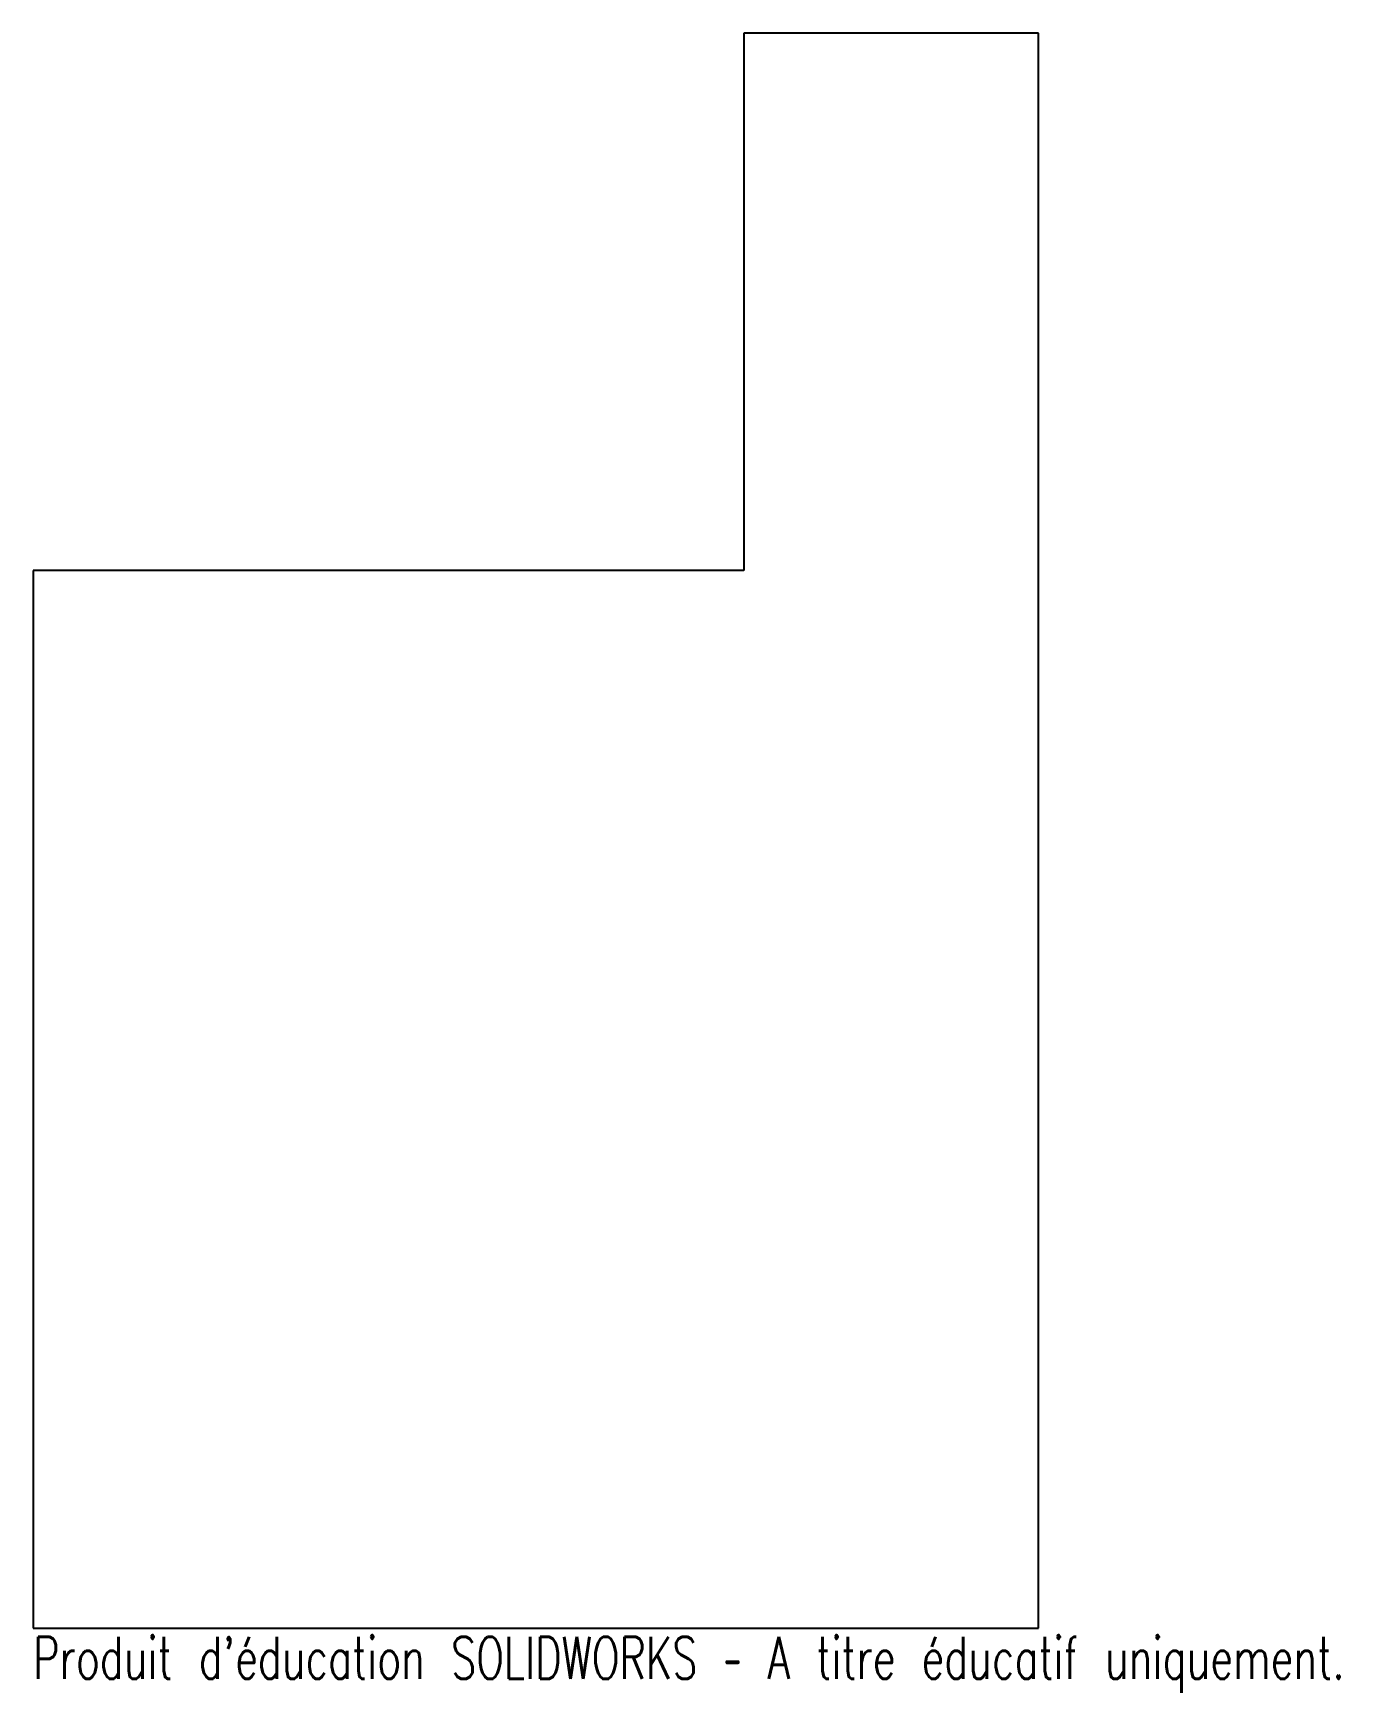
# Model space of a CAD drawing. Header units: millimetres. Extents: x 0 to 151, y -7 to 184.
import ezdxf

# ---------------------------------------------------------------- set-up
doc = ezdxf.new("R2010")
doc.units = ezdxf.units.MM
doc.styles.add('SLDTEXTSTYLE0', font='TXT', dxfattribs={"width": 0.7, "bigfont": 'bigfont'})

msp = doc.modelspace()

# ---------------------------------------------------------------- linework, layer by layer
at = {"color": 7, "linetype": 'Continuous', "lineweight": 25}
for p, q in [((82, 184), (82, 122)), ((116, 184), (82, 184)), ((116, 0), (116, 184)), ((82, 122), (0, 122)), ((0, 122), (0, 0)), ((0, 0), (116, 0))]:
    msp.add_line(p, q, dxfattribs=at)

# ---------------------------------------------------------------- texts
at = {"color": 7, "linetype": 'Continuous', "insert": (0, -1.02), "char_height": 4.8336, "attachment_point": 1, "style": 'SLDTEXTSTYLE0'}
msp.add_mtext("Produit d'éducation SOLIDWORKS – A titre éducatif uniquement.", dxfattribs=at)

doc.saveas('drawing.dxf')
